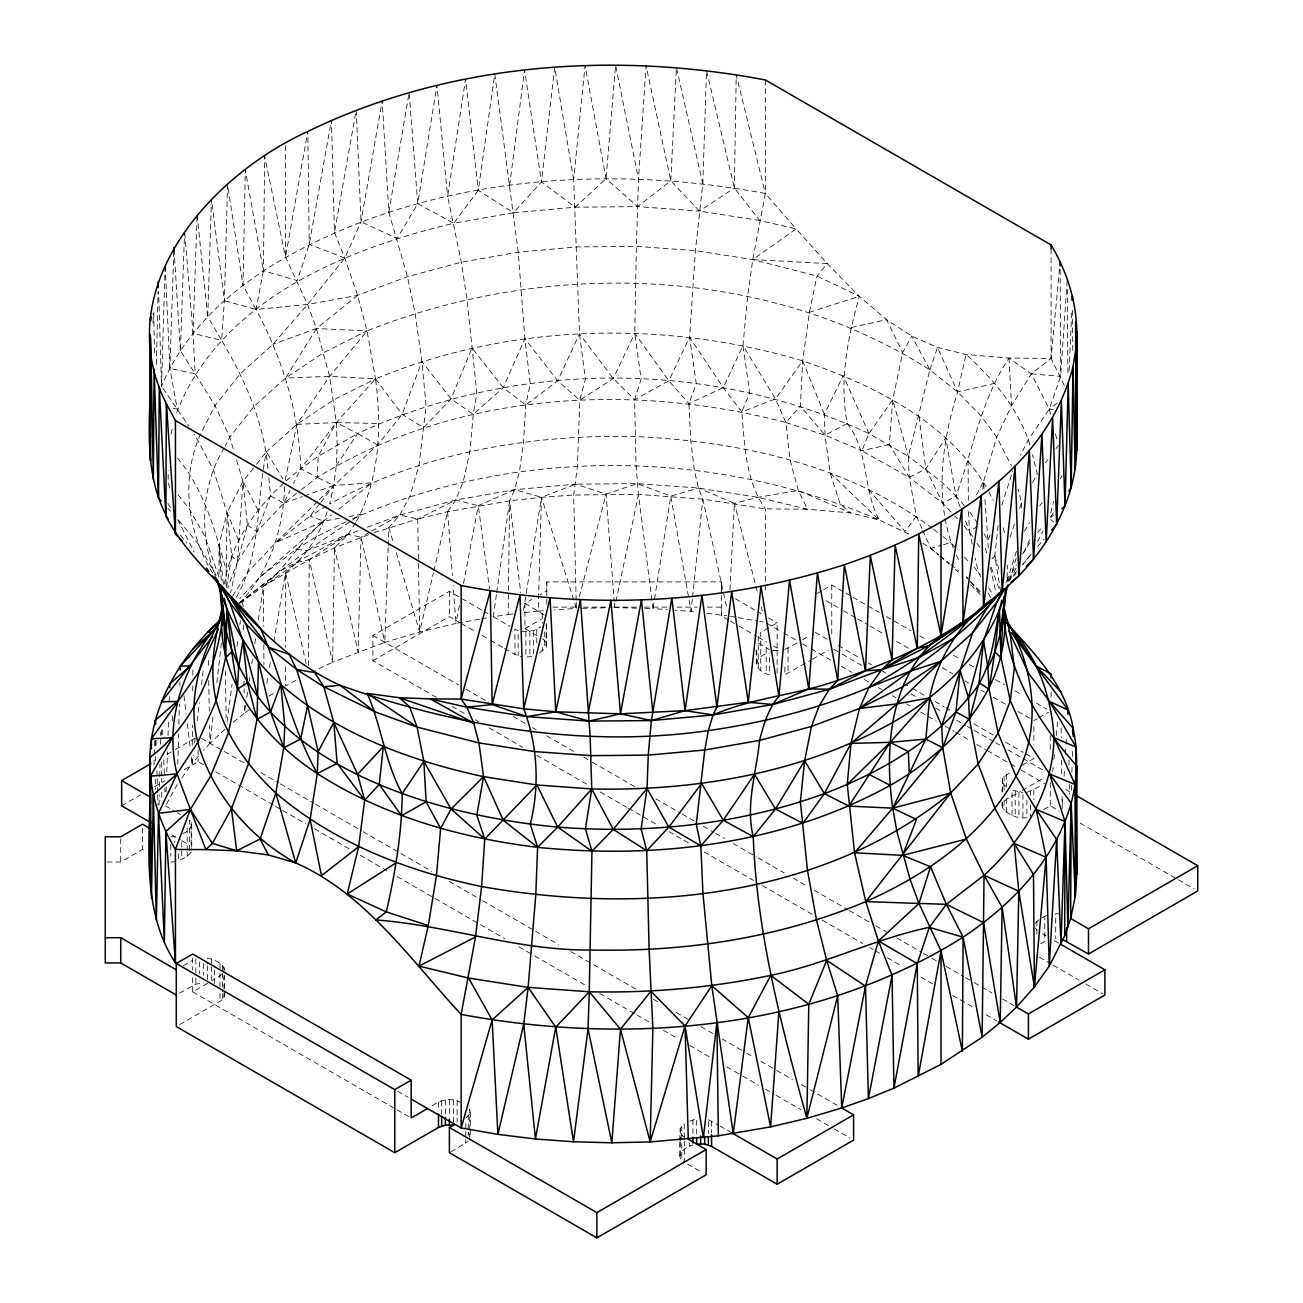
<?xml version="1.0" encoding="UTF-8"?>
<svg xmlns="http://www.w3.org/2000/svg" width="1303" height="1303" viewBox="0 0 1303 1303"><rect width="100%" height="100%" fill="white"/><g stroke="black" fill="none" stroke-linecap="round" stroke-linejoin="round"><path stroke-width="0.75" stroke-dasharray="5 3.75" d="M721.569 593.533L721.569 581.887L546.771 581.887L546.771 590.813L540.061 594.689M728.524 620.049L721.569 616.042L721.569 607.117L707.35 607.117M721.569 590.813L721.569 581.887M226.022 585.503L227.08 512.616L213.285 469.438L194.473 434.225M181.866 777.891L192.144 763.411L192.209 755.365M192.274 745.3L192.437 725.185M192.697 690.997L192.746 684.971M192.828 674.905L192.893 666.859M308.436 665.491L309.251 559.655L348.129 534.409L359.221 530.272M496.394 594.722L493.3 616.694L508.17 614.56L509.62 500.824L514.701 489.667L519.408 471.816L523.562 442.059L525.695 405.086L530.272 383.685L524.897 338.715L518.219 252.212L494.798 74.027L478.282 190.271L453.786 223.269C343.845 249.394 218.709 301.156 175.807 414.859M153.086 323.014L153.249 312.981M355.507 522.764L348.129 534.409L334.448 547.879L332.607 662.217L315.293 670.377M1064.339 385.46L1051.081 358.455L1008.994 358.081L965.995 354.465L937.525 347.445L911.758 336.093L886.545 319.626L859.312 296.318L816.981 276.024L752.759 259.59L695.379 250.616L636.385 246.365L576.952 246.902L518.219 252.212L461.343 262.212L407.448 276.692L357.576 295.358L307.557 304.462L256.039 309.479L243.009 285.308L245.306 170.025L263.401 270.747L256.039 309.479C282.507 358.488 299.25 412.986 300.684 468.868L293.566 483.332M156.344 364.4L158.086 291.628M159.047 804.961L159.292 794.846M159.487 786.751L159.666 778.657M159.715 776.637L160.008 764.503M160.497 744.29L160.774 732.139M177.811 764.275L178.609 734.192M178.869 724.175L179.391 704.109M179.863 686.062L179.961 682.055M227.553 184.358L224.409 300.651L221.624 340.409C245.306 379.841 264.232 423.605 268.092 469.829M765.366 79.972L765.366 193.495L752.759 259.59L747.596 296.433L742.971 345.572L775.464 398.897L785.888 422.498L790.058 459.91L798.267 490.482L807.534 509.245L765.366 508.87L702.806 499.098L638.486 494.44L573.662 495.026L541.462 497.274L523.154 612.687L538.237 611.107L541.462 497.274L575.6 484.162L637.248 483.608L698.408 488.022L757.906 497.323L807.534 509.245L850.729 512.926L879.313 520.027L909.885 534.605M1071.359 790.318L1071.522 784.325M1071.88 772.353L1072.06 766.359M1072.353 756.391L1072.581 748.394M165.106 266.382L161.507 386.437L188.723 425.853M153.982 764.747L154.243 756.652M154.308 754.632L154.731 740.446M184.765 232.976L193.023 333.389L221.624 340.409L207.731 316.71L211.477 199.326L224.409 300.651C197.861 324.528 175.025 353.162 161.507 386.437L158.64 291.611M726.439 606.09L702.806 499.098L698.408 488.022L694.352 470.253L690.753 440.561L688.929 403.621L696.258 383.685L689.613 337.233L695.379 250.616L702.806 183.723L706.535 70.623L734.387 187.974L759.698 220.516L796.133 228.872L827.226 263.564L859.312 296.318C847.911 337.77 838.839 380.574 847.259 423.491C869.329 451.75 862.57 489.309 879.313 520.027C713.278 448.232 515.874 446.587 350.132 519.767M173.788 251.495L169.862 368.342L177.241 409.109L173.266 408.328M197.062 216.901L193.023 333.389L195.173 373.847L214.995 405.64L229.735 437.075L233.774 450.561M759.698 220.516L699.467 211.102L670.784 180.742L646.093 65.818L638.486 179.081L636.385 246.365L634.756 333.275L641.125 379.108L634.577 399.695L636.092 466.034L638.486 494.44L653.031 608.566L667.055 609.609M165.253 266.349L169.862 368.342L195.173 373.847L180.384 350.637L184.537 232.993M166.051 791.898L166.263 785.888M166.751 771.865L167.468 751.831M168.022 735.804L168.592 719.777M169.227 701.747L169.439 695.737M388.131 547.667L384.792 642.346L332.607 662.217L309.251 559.655L334.448 547.879L372.153 533.285M388.196 545.648L388.831 527.52L399.842 515.043L410.005 495.987L419.029 465.155L426.13 406.113L421.895 361.468L415.071 312.899L407.448 276.692L388.831 212.145L382.186 100.771L361.029 221.771L344.839 258.075L307.557 304.462L272.978 344.334L240.192 373.798L214.995 405.64L201.509 432.173M932.003 528.155C847.292 464.405 739.176 441.375 635.082 436.554C529.995 434.29 422.286 452.499 329.626 504.033L333.796 485.465L336.321 465.578L337.168 444.551L336.321 422.563L329.626 376.372L316.45 328.535L307.557 304.462L285.52 257.049L264.656 156.393L263.401 270.747L243.009 285.308L224.409 300.651L256.039 309.479M301.319 489.7L317.281 477.403L318.176 456.343L336.321 422.563L375.525 378.847C510.043 323.339 663.716 319.577 802.664 360.85C874.02 385.167 949.333 421.993 987.967 490.058M1069.111 370.508L1071.799 310.309M239.736 603.012C270.047 571.333 284.005 527.259 284.689 483.999M224.539 583.874C231.706 536.624 263.89 497.388 300.684 468.868L317.281 477.403C455.627 391.877 631.075 381.991 785.888 422.498L800.384 406.113L802.664 360.85L809.44 312.248L816.981 276.024L827.226 263.564L752.759 259.59L796.133 228.872L765.366 193.495C596.725 162.126 411.145 178.055 263.401 270.747L297.214 280.585L309.251 244.296L331.418 120.316L334.448 232.504L344.839 258.075L357.576 295.358L367.039 330.881L375.525 378.847L333.796 399.777L296.872 424.371L266.398 451.766C255.958 500.531 262.033 554.036 235.68 598.419M729.957 589.852L734.387 503.349L698.408 488.022L670.784 496.117L637.248 483.608L606.058 494.081L575.6 484.162L514.701 489.667L455.741 500.043L399.842 515.043L366.599 527.503M236.641 460.187L242.961 481.377L237.472 561.772L230.55 592.832M1062.417 804.554L1062.89 796.491M1064.079 776.376L1064.567 768.314M1065.398 754.225L1065.87 746.179M1066.001 744.176L1066.473 736.114M1067.141 280.927L1060.658 376.355L1049.29 409.109L1028.621 439.241L1020.477 455.219M356.55 521.086C379.906 478.152 381.795 426.423 375.525 378.847L329.626 376.372L285.585 378.049L254.004 406.406L229.735 437.075L225.175 446.066M922.003 528.676L916.416 516.135L909.25 477.403L889.363 444.551L892.718 399.777L902.702 352.559L911.758 336.093L929.886 369.889L957.607 391.91L980.719 415.559L996.779 437.075L1011.405 465.839M982.755 489.342L983.553 481.377L996.779 437.075L1011.535 405.64L1031.357 373.847L1051.081 358.455L1059.958 263.76M1052.677 771.425L1053.085 767.434M1053.883 759.47L1054.681 751.489M1056.277 735.56L1057.661 721.601M576.154 600.341L573.662 495.026L577.408 466.572L579.802 400.184L585.405 379.108L579.493 333.78L573.662 179.651L585.08 65.639L606.058 178.706L637.542 206.623L699.467 211.102L734.387 187.974L736.228 74.727L765.366 193.495M692.349 599.347L691.095 611.384L675.068 610.195M692.561 597.344L702.806 499.098M1000.606 591.334L994.808 556.039L998.391 522.487M1016.438 551.381L1006.958 581.301L1007.48 565.193M212.975 717.008L209.995 743.264L203.61 750.463M216.868 682.674L221.445 642.281M198.512 756.212L192.144 763.411L193.105 755.317M194.538 743.199L195.255 737.14M197.176 720.982L199.326 702.789M201.493 684.612L203.415 668.439M509.62 185.449L524.555 70.101L541.462 181.915L575.144 207.193L637.542 206.623L670.784 180.742L676.452 67.642L702.806 183.723M227.097 721.911L232.048 684.14M236.999 646.386L238.058 638.437M239.882 624.528L240.403 620.554M242.488 604.657L243.009 600.683L280.161 571.056L307.557 550.452L350.784 521.184M496.671 592.735L509.62 500.824L541.462 497.274L576.333 608.436L554.28 609.983M1006.942 581.187L1007.48 577.392L1006.063 583.076M245.599 705.2L244.41 713.148L232.341 722.953M246.772 697.268L247.668 691.307M249.15 681.388L249.753 677.413M251.821 663.52L252.424 659.562M254.802 643.682L255.681 637.721M258.352 619.87L263.401 586.122C288.989 565.193 304.071 534.165 331.597 514.962M433.866 570.893L447.613 511.721L455.741 500.043L463.233 481.687L469.894 451.506L473.282 414.289L476.817 392.74L466.963 298.957L461.343 262.212L447.613 196.362L465.562 79.092L478.282 190.271L513.48 212.764L575.144 207.193L606.058 178.706L615.586 65.15L638.486 179.081M226.559 587.409L231.722 556.039L227.08 512.616L242.961 481.377L255.29 465.79M266.838 683.309L268.174 675.394M269.509 667.462L270.503 661.533M273.842 641.727L285.52 572.424C306.694 556.56 320.945 532.992 328.34 507.844M388.831 212.145L409.142 92.497L417.742 203.659L397.203 238.465L361.029 221.771L356.24 110.055L334.448 232.504M459.34 605.504L455.92 623.469L419.664 632.053L384.792 642.346L361.029 537.145L348.129 534.409L307.557 550.452L296.025 549.329L260.144 577.001L239.638 598.68M463.51 583.532L478.282 505.645L514.701 489.667L541.462 497.274M285.21 480.09L296.872 424.371L329.626 376.372L367.039 330.881C545.924 259.623 765.203 264.509 929.886 369.889L908.354 456.343L909.25 477.403L942.737 503.219L953.454 514.555M636.89 608.159L614.69 607.589L615.521 603.615M615.944 601.628L638.486 494.44M189.652 850.533L189.652 820.255C195.043 825.499 188.186 831.623 183.104 833.399M179.765 1024.533L219.979 1001.323C229.051 996.192 222.487 983.618 224.507 975.605M539.523 652.852L546.25 647.265L546.771 623.616M469.78 1139.245L469.78 1109.39L469.78 1114.016L465.774 1118.007M769.405 657.298L769.405 674.759C753.557 671.257 752.352 657.038 768.933 652.852M679.743 1140.337L680.28 1128.317L684.27 1124.326L684.27 1139.848M684.27 1140.809L684.27 1162.162C673.618 1156.217 685.492 1146.428 692.935 1144.979M1002.023 792.208L1002.561 778.266L1011.242 771.555M1026.943 800.107L1026.943 817.567C1018.604 819.066 1010.476 815.385 1004.092 810.254C996.518 800.27 1015.298 795.563 1020.542 791.426M396.259 552.684L419.664 632.053L433.41 572.864M171.035 433.997L172.468 428.264M1016.177 558.124L1009.304 581.252M1029.582 539.719L1023.213 554.182M1050.723 512.893L1053.573 501.394M579.363 596.807L606.058 494.081L614.234 601.497M258.092 510.32L242.961 481.377L247.423 525.174L237.472 561.772L227.699 587.734M960.246 507.176L955.962 495.922C973.048 449.665 980.98 399.728 1008.994 358.081L1031.357 373.847L1049.29 409.109L1050.723 414.859M1001.844 505.108L1012.643 471.311M1010.037 537.194L1014.516 523.822M1019.63 508.545L1021.552 502.811L1018.132 489.065M929.886 369.889L937.525 347.445L957.607 391.91C942.004 442.059 934.316 497.665 953.193 548.026M268.858 477.859L270.568 495.922L257 531.543L237.472 561.772L231.722 556.039M918.973 416.504L925.847 468.868L942.737 503.219L955.962 495.922L941.743 482.077L908.354 456.343L892.718 399.777L868.954 433.59L861.869 450.74L909.25 477.403L925.847 468.868L945.734 437.759L955.962 495.922L965.946 507.437M990.215 534.881L987.902 540.452L988.423 550.143M757.238 591.171L734.387 503.349L757.906 497.323L798.267 490.482L850.729 512.926L840.207 504.147L830.125 472.973L825.011 435.251L824.359 414.321L843.236 375.541L868.954 433.59L908.354 456.343M247.423 525.174L257 531.543L283.793 503.219L290.015 490.563M200.613 433.932C180.123 479.553 187.518 533.774 214.099 575.405M224.263 447.874C200.825 486.035 199.164 534.295 215.256 575.584M1007.756 580.682L1016.307 564.639M1016.031 568.336L1008.587 582.18M1037.628 541.559L1043.003 530.972M976.452 494.993L983.553 481.377L984.14 489.26M166.458 804.26L177.289 784.341M1032.628 482.403L1037.253 473.901L1032.448 454.649M1024.5 531.347L1029.403 522.715M1060.284 478.901L1062.206 475.546M1022.464 554.101L1031.194 540.452M232.602 596.025L248.384 571.577L275.813 542.585L317.851 501.166M336.321 465.578L357.559 433.59C516.574 359.563 709.956 359.563 868.954 433.59M1050.43 516.998L1053.899 512.128M191.199 852.26L187.209 856.25L178.544 860.827L178.544 851.12M1035.331 923.322L1039.322 919.332M916.416 516.135L905.064 531.429L867.879 488.837M1045.446 462.858L1047.791 459.698M1056 448.655L1058.345 445.496M319.593 503.87L310.114 516.135L275.813 542.585L323.828 521.151L341.321 517.959M320.782 502.323L333.796 485.465L377.675 444.844L402.171 414.321L421.895 361.468L451.066 398.897L473.282 414.289L503.251 387.659L524.897 338.715L557.7 380.818L579.802 400.184L613.257 378.538L634.756 333.275L668.83 380.818L688.929 403.621L723.263 387.659L742.971 345.572L749.714 392.74L741.798 411.878C744.746 444.763 745.365 480.986 765.366 508.87L765.366 591.985M256.528 464.226L266.398 451.766L282.751 478.722M1039.729 505.776L1042.205 502.649M1007.756 581.952L1016.487 571.349M1013.718 576.187L1016.242 573.011M1022.529 565.046L1031.357 553.905L1022.676 564.085M1037.66 532.666L1042.823 526.428M1037.677 546.478L1044.012 539.051M991.925 558.906L994.808 556.039L993.261 552.57M319.3 499.749L333.796 485.465L371.974 482.794L337.803 510.01M224.963 729.159L209.995 743.264L209.62 725.071M239.589 602.784L280.161 571.056L348.129 534.409M239.475 602.768L243.009 600.683L243.075 606.709M260.144 577.001L323.828 521.151L310.114 516.135L326.369 506.053M239.899 603.24L297.214 562.407L309.251 559.655L263.401 586.122L263.678 626.482M357.576 295.358L316.45 328.535L272.978 344.334M1050.853 517.372L1054.013 514.88M1057.091 403.05L1049.29 409.109L1053.264 409.761M270.568 495.922L283.793 503.219L299.739 490.922M222.438 974.253L212.177 980.605M451.033 1151.754L468.233 1141.395M249.345 709.646L244.41 713.148L244.28 703.099M352.445 520.06L360.768 514.424L349.09 516.558M977.511 526.249L969.53 531.543L972.396 544.882M296.025 549.329L316.45 536.657L348.357 520.663M269.102 696.111L275.666 692.056M166.849 754.486L173.788 750.463M175.53 749.469L194.652 738.426M436.358 697.349L372.919 660.735L372.919 635.506L449.388 591.35L488.039 613.664M121.651 805.791L140.773 794.765M154.682 786.735L165.106 780.709M184.228 769.682L198.121 761.652L203.415 764.698M372.919 660.735L449.388 616.58L459.747 622.557M537.064 635.652L524.93 628.649L524.93 603.419L531.657 599.543M107.204 862.032L120.723 862.016L142.564 849.409L146.034 851.413M524.93 628.649L541.739 618.958M521.868 631.499L533.595 630.619L540.892 626.824M817.014 593.565L821.932 590.715M823.561 589.77L831.754 585.047L844.1 592.165M183.3 965.735L192.665 960.327M768.558 627.851L760.74 632.346L760.74 670.198M771.669 626.043L777.142 622.883L777.142 648.112L770.578 651.907M179.553 993.13L195.857 984.14L203.594 982.951M192.665 977.787L192.665 991.86L209.05 982.397M784.862 649.529L797.42 642.705M802.257 639.92L808.821 636.125M784.862 667.006L784.862 674.759L810.775 660.23M812.535 659.22L828.268 650.132M1033.865 720.657L1037.139 718.751M1038.784 717.806L1048.606 712.138M432.221 1105.84C440.121 1099.862 451.261 1097.37 460.317 1102.24M1022.399 765.122L1033.865 758.493L1025.054 753.411M1022.285 790.416L1045.006 777.288M1026.943 792.338L1041.667 785.53M1043.703 809.586L1050.251 805.791L1059.03 810.873M1042.058 917.752L1047.987 914.755M1040.69 943.779L1044.794 941.401L1044.794 916.172M369.857 532.129L361.029 537.145L358.113 651.777L334.448 547.879M371.616 531.119L399.842 515.043L417.742 519.017L447.613 511.721L509.62 500.824L520.744 592.718M296.074 680.264L285.52 685.964L285.52 663.667M377.675 444.844L357.559 433.59L318.176 456.343L300.684 468.868L336.321 422.563L379.271 423.491M847.259 423.491L825.011 435.251L785.888 422.498M374.01 532.65L417.742 519.017L455.741 500.043L478.282 505.645L489.553 588.94M689.743 1121.166L696.665 1118.854L696.665 1134.376M283.793 503.219L302.312 496.638M304.169 495.987L333.796 485.465L317.281 477.403M809.44 312.248L859.312 296.318M922.752 543.107L930.798 548.4L941.662 545.224M943.47 544.703L950.718 542.585L956.19 548.384M525.858 631.808L525.858 657.038L529.865 656.728L533.595 655.849L533.595 630.619M994.857 383.294L957.607 391.91L965.995 354.465C993.684 379.385 1018.653 409.044 1030.054 445.023M889.363 444.551L861.869 450.74L825.011 435.251L800.384 406.113M851.445 327.476L886.545 319.626L902.702 352.559M479.537 619.202L455.92 623.469L453.102 585.552M481.491 618.844L489.374 617.41M508.17 614.56L513.789 613.86M773.135 650.425L781.132 650.425M170.807 836.787L174.814 836.493L174.814 842.308M170.807 862.032L174.814 861.723M538.237 611.107L544.263 610.684M296.872 424.371L336.321 422.563L357.559 433.59M582.392 608.306L606.612 607.768M552.879 607.117L581.333 607.117M583.369 607.117L611.824 607.117M613.843 607.117L636.206 607.117M644.333 607.117L668.732 607.117M676.86 607.117L697.186 607.117M644.952 608.354L653.031 608.566L670.784 496.117L691.095 611.384L697.024 612.117M1012.008 815.255L1012.008 790.025L1022.936 792.647M1059.714 913.875L1055.707 913.566L1055.707 938.795M1031.357 373.847L1060.658 376.355L1060.17 265.779M706.894 613.322L726.651 615.765M730.56 616.335L736.358 617.345M738.296 617.687L757.629 621.059M759.568 621.401L763.444 622.068M504.587 648.454L514.946 654.432L521.868 656.728M224.507 969.79C222.829 962.559 213.969 959.839 207.584 958.014L207.584 963.845M344.839 258.075L309.251 244.296L307.801 131.473L285.52 257.049L285.52 143.525M758.297 643.112L769.405 649.529M518.138 630.619L514.946 629.202L514.946 654.432M708.392 1119.749L718.246 1125.01M845.859 593.174L851.136 596.237M852.895 597.246L879.33 612.508M886.382 616.58L911.041 630.815M919.853 635.913L926.905 639.985M953.34 655.23L960.392 659.302M969.204 664.4L974.481 667.445M995.622 679.645L1004.434 684.743M1015.004 690.851L1022.057 694.906M1036.162 703.05L1046.732 709.158M825.939 600.602L841.803 609.755M843.562 610.781L855.892 617.899M857.667 618.925L868.238 625.017M869.997 626.043L884.085 634.186M896.431 641.304L908.761 648.422M942.232 667.755L952.802 673.846M965.148 680.98L968.666 683.016M980.996 690.134L984.531 692.17M993.342 697.252L1007.431 705.395M1018.001 711.487L1032.106 719.631M815.369 632.346L827.698 639.464M838.269 645.571L859.426 657.787M868.238 662.869L871.756 664.905M882.326 671.012L885.845 673.048M903.468 683.212L910.52 687.284M912.279 688.293L924.625 695.427M935.196 701.519L944.007 706.617M945.766 707.627L952.802 711.699M973.96 723.898L993.342 735.104M1005.672 742.221L1023.295 752.385M833.513 649.138L840.565 653.21M842.324 654.22L861.706 665.41M911.041 693.896L916.335 696.942M935.717 708.132L942.769 712.204M956.858 720.347L965.67 725.429M967.429 726.455L972.722 729.501M974.481 730.511L993.863 741.716M995.622 742.726L1000.916 745.772M1007.968 749.844L1043.198 770.187M735.462 598.826L761.506 613.86M768.461 617.883L777.142 622.883M1066.049 789.699L1069.568 791.719M766.946 623.306L781.914 631.955M783.624 632.932L797.273 640.815M802.501 643.845L809.554 647.917M811.313 648.927L830.695 660.116M841.266 666.224L851.853 672.332M864.182 679.449L869.459 682.495M878.271 687.593L881.805 689.629M892.376 695.721L895.894 697.756M906.465 703.864L909.999 705.9M920.57 712.008L936.417 721.162M945.229 726.243L954.04 731.325M955.799 732.351L969.904 740.495M976.957 744.55L985.752 749.648M987.527 750.658L1008.669 762.874M1010.428 763.884L1015.721 766.946M1020.884 769.926L1044.794 783.722M730.25 621.059L737.205 625.065M738.931 626.059L756.294 636.092M758.037 637.086L766.718 642.102M773.656 646.109L777.142 648.112M1080.106 823.04L1176.658 878.792M1178.417 879.802L1194.216 888.923M524.93 603.419L544.703 615.277M493.3 616.694L509.945 626.303M1042.661 933.86L1045.983 935.782M1054.306 940.587L1059.306 943.47M461.474 623.551L475.269 631.515M482.175 635.506L489.065 639.48M490.791 640.473L502.86 647.461M1039.322 957.168L1051.407 964.139M1053.133 965.148L1078.998 980.084M1085.904 984.058L1103.152 994.026M372.919 635.506L458.705 685.02M465.741 689.092L488.609 702.301M513.252 716.52L525.565 723.637M532.601 727.693L536.119 729.729M546.69 735.82L574.835 752.075M583.646 757.157L590.682 761.229M592.442 762.239L634.675 786.621M655.784 798.82L680.427 813.039M682.186 814.049L694.499 821.167M703.294 826.249L713.865 832.34M715.624 833.35L724.419 838.432M733.214 843.513L756.098 856.722M757.857 857.732L784.243 872.977M793.055 878.059L807.127 886.187M814.163 890.258L847.601 909.559M849.361 910.569L873.987 924.788M875.763 925.814L886.317 931.906M896.871 937.997L921.514 952.232M923.273 953.242L930.309 957.298M932.068 958.324L937.346 961.37M946.141 966.451L963.748 976.615M965.507 977.625L972.543 981.696M974.302 982.706L991.892 992.87M1002.463 998.961L1016.535 1007.089M452.206 706.503L466.311 714.647M475.123 719.728L478.641 721.764M489.211 727.872L522.698 747.205M536.787 755.333L589.656 785.856M600.227 791.963L626.662 807.225M628.421 808.235L658.373 825.532M668.944 831.64L690.085 843.839M704.19 851.983L753.525 880.47M762.336 885.551L813.43 915.064M822.242 920.146L862.765 943.535M869.818 947.607L873.336 949.643M875.111 950.669L880.388 953.715M887.441 957.786L901.529 965.93M920.912 977.12L933.257 984.237M952.64 995.427L973.781 1007.626M986.11 1014.76L996.681 1020.852M201.509 738.378L245.192 763.591M261.023 772.728L278.63 782.891M280.389 783.917L313.811 803.218M315.57 804.228L361.338 830.646M363.097 831.656L431.716 871.284M449.323 881.447L480.986 899.738M482.745 900.748L533.79 930.212M535.549 931.222L558.417 944.431M570.747 951.548L591.855 963.731M593.614 964.757L635.848 989.14M653.454 999.303L658.732 1002.349M676.322 1012.496L690.395 1020.624M700.965 1026.731L713.278 1033.833M722.074 1038.914L744.958 1052.124M746.717 1053.15L753.753 1057.205M760.789 1061.277L774.862 1069.405M776.621 1070.415L792.468 1079.552M801.264 1084.633L808.3 1088.705M810.059 1089.715L841.738 1108.006M215.744 771.816L273.891 805.401M275.65 806.41L280.943 809.456M282.702 810.482L305.602 823.708M314.414 828.789L349.66 849.133M360.231 855.24L386.665 870.502M397.236 876.61L504.717 938.665M518.822 946.792L532.911 954.936M534.67 955.946L585.78 985.459M599.869 993.586L635.115 1013.946M636.874 1014.956L652.738 1024.109M663.308 1030.217L677.397 1038.361M689.743 1045.478L710.884 1057.678M726.732 1066.848L740.837 1074.975M742.596 1076.001L758.46 1085.155M765.512 1089.227L774.308 1094.308M776.083 1095.318L800.742 1109.57M816.606 1118.723L832.454 1127.877M834.229 1128.903L850.077 1138.056M165.562 805.922L175.547 811.688M177.208 812.649L180.547 814.57M719.907 1125.971L733.231 1133.659M171.67 834.686L180.303 839.653M182.029 840.663L189.652 845.484M687.642 1164.1L702.757 1172.83M397.594 1091.263L408.165 1097.354M192.665 991.86L395.298 1108.853M397.057 1109.879L411.162 1118.007M1006.551 786.882L1004.092 785.025L1002.023 780.562M542.26 638.649L544.703 640.506L546.771 644.969M684.27 1136.933L681.811 1135.092L679.743 1130.629M1050.755 519.75L1053.72 521.982M933.567 529.36L941.352 535.37M942.916 536.575L950.718 542.585M922.801 530.484L930.798 548.4L938.535 554.622M940.082 555.86L949.366 563.319M950.913 564.574L958.65 570.795M930.798 548.4L938.404 554.964M939.935 556.283L949.073 564.15M955.164 569.395L958.21 572.017M830.125 472.973L879.313 520.027M970.588 584.705L980.231 594.575M954.79 515.972L957.477 518.789M964.171 525.875L972.771 536.575M964.432 557.081L968.536 561.43M974.025 567.228L980.247 574.851M980.051 591.464L966.386 577.001L980.736 593.777M167.875 508.3L170.546 511.248M178.104 494.798L189.277 508.919L204.978 536.527L219.051 577.392L219.051 544.833L227.08 512.616L238.628 540.452M180.531 535.044L186.638 542.911M375.525 378.847L402.171 414.321L423.622 427.628L451.066 398.897L472.012 348.015L503.251 387.659L525.695 405.086L557.7 380.818L579.493 333.78L613.257 378.538L634.577 399.695L668.83 380.818L689.613 337.233L723.263 387.659L741.798 411.878L775.464 398.897L802.664 360.85L824.359 414.321M177.566 458.119C204.783 490.449 215.451 532.08 226.771 571.887M977.918 523.529L968.438 510.32L969.53 531.543L964.529 518.415M1035.331 927.948L1036.879 930.098M468.233 1132.47L469.78 1134.62M977.12 543.286L980.377 548.335M988.668 587.881L992.87 594.396M167.892 503.316L171.002 508.414M983.993 533.66L987.902 540.452L984.726 497.127M988.863 491.785L993.277 500.466M216.037 575.291L197.909 543.579L177.241 518.627L194.277 552.13M980.687 576.952L978.146 571.577L975.263 558.238M988.309 593.044L990.85 598.419M956.483 555.273L958.959 560.697M991.143 567.326L1000.932 593.288M994.808 556.039L999.743 571.887M388.831 527.52L393.408 542.993M985.394 548.286L986.957 554.068M761.31 606.791L762.32 610.7M1055.479 433.997L1056.912 439.746M1003.229 527.78L1005.118 535.354M169.618 487.99L168.185 482.257L168.185 470.644M306.124 663.716L285.52 572.424L285.52 647.444M990.345 567.587L995.541 590.894M573.662 179.651L554.687 67.3L541.462 181.915L513.48 212.764L453.786 223.269L417.742 203.659L436.961 85.265L447.613 196.362M228.172 188.316L243.009 285.308M183.984 695.818L186.134 713.718M187.339 723.654L190.466 749.486M191.411 757.434L192.144 763.411M223.367 583.972L219.051 544.833L221.298 580.307M197.144 214.897L207.731 316.71M614.381 603.533L614.69 607.589M447.613 511.721L452.353 575.584M172.24 715.917L172.68 721.96M174.065 249.492L180.384 350.637M1008.994 358.081L1011.535 405.64M162.598 729.843L162.826 735.853M163.771 759.877L164.39 775.888M164.862 787.908L165.009 791.898M156.002 740.381L156.262 748.459M156.963 770.659L157.142 776.718M157.207 778.738L157.663 792.875M157.712 794.895L158.038 804.993M576.203 602.361L576.333 608.436M208.301 660.377L208.464 668.472M208.708 680.589L209.327 710.917M1068.916 760.072L1069.03 766.083M1069.356 784.129L1069.535 794.162M417.742 519.017L418.458 561.414M418.491 563.417L419.664 632.053M225.354 670.931L226.152 717.709M153.738 312.915L154.438 352.869M1061.131 727.986L1061.261 738.052M1061.538 760.219L1061.733 774.324M1062.01 796.491L1062.173 808.577M243.303 624.772L243.4 632.802M244.003 681.013L244.084 687.039M244.101 689.043L244.15 693.066M968.064 460.594L968.357 500.368M1072.516 310.358L1072.792 352.657M1067.336 289.038L1067.89 374.287M263.809 644.659L263.939 664.839M155.464 740.495L155.497 748.622M155.529 756.75L155.546 760.805M155.643 779.08L155.676 789.227M161.588 729.989L161.605 736.016M161.686 762.19L161.719 776.262M161.735 778.282L161.751 782.305M161.767 792.371L161.8 800.417M1051.081 248.987L1051.081 358.455M1051.081 692.072L1051.081 698.164M1050.251 735.609L1050.251 749.844M1050.251 782.517L1050.251 805.791M1036.879 921.172L1036.879 933.974M1033.865 726.618L1033.865 744.55M1033.865 790.025L1033.865 799.733M1030.657 791.442L1030.657 795.335M1030.657 805.026L1030.657 816.672M1022.936 794.586L1022.936 817.877M1021.552 502.811L1021.552 508.756M1018.946 792.338L1018.946 817.567M1015.216 791.442L1015.216 816.672M1006.551 774.259L1006.551 785.904M1006.551 798.527L1006.551 812.111M1004.092 776.116L1004.092 790.856M1004.092 800.563L1004.092 810.254M1002.561 778.266L1002.561 791.849M1002.561 802.29L1002.561 808.104M1002.023 801.915L1002.023 805.791M831.754 585.047L831.754 633.877M788.054 648.112L788.054 673.342M777.142 650.734L777.142 675.964M766.213 648.112L766.213 673.342M758.297 636.141L758.297 668.341M756.75 649.936L756.75 666.191M756.229 650.295L756.229 663.879M721.569 595.471L721.569 616.042M711.585 1121.166L711.585 1132.812M708.392 1121.688L708.392 1133.333M692.935 1119.749L692.935 1135.271M689.743 1142.519L689.743 1146.396M681.811 1126.167L681.811 1160.322M680.28 1128.317L680.28 1140.695M680.28 1141.9L680.28 1158.172M679.743 1142.275L679.743 1155.859M546.771 581.887L546.771 607.117M546.25 623.241L546.25 647.265M544.703 631.955L544.703 649.415M542.26 613.42L542.26 623.127M542.26 647.396L542.26 651.272M536.787 629.202L536.787 642.786M529.865 631.499L529.865 656.728M518.138 634.496L518.138 655.849M470.302 1111.703L470.302 1136.933M468.233 1115.01L468.233 1135.564M465.774 1123.837L465.774 1129.652M465.774 1131.59L465.774 1137.421M465.774 1139.359L465.774 1143.236M457.125 1100.823L457.125 1122.176M453.395 1099.927L453.395 1125.157M449.388 591.35L449.388 616.58M449.388 1099.634L449.388 1117.094M445.398 1099.927L445.398 1115.466M441.668 1100.823L441.668 1114.407M438.476 1102.24L438.476 1110.009M223.969 967.477L223.969 973.308M223.969 975.247L223.969 997.332M222.438 965.328L222.438 971.158M222.438 973.097L222.438 991.713M222.438 993.652L222.438 999.482M219.979 963.487L219.979 971.24M219.979 973.178L219.979 988.716M219.979 993.57L219.979 1001.323M214.506 970.035L214.506 985.557M211.314 958.91L211.314 964.725M211.314 966.679L211.314 984.14M207.584 965.784L207.584 981.306M203.594 963.536L203.594 975.181M199.587 961.907L199.587 973.553M198.121 750.007L198.121 761.652M195.857 958.91L195.857 976.37M195.857 978.325L195.857 984.14M192.665 957.998L192.665 970.035M191.72 824.718L191.72 849.947M191.199 822.405L191.199 850.322M187.209 828.122L187.209 850.436M187.209 852.374L187.209 856.25M181.736 841.95L181.736 859.41M170.807 844.556L170.807 856.201M142.564 828.056L142.564 849.409M120.723 838.741L120.723 862.016M316.45 328.535L285.585 378.049L323.828 352.559L367.039 330.881L316.45 328.535"/><path stroke-width="1.5" d="M220.24 620.033C181.361 655.246 151.409 703.913 149.829 757.483C153.298 825.63 135.87 901.79 175.433 962.998L175.433 849.458L190.368 809.391L210.5 776.311L228.383 733.035L237.472 689.173L238.628 667.478L242.961 640.864L229.735 602.263L222.438 587.881M151.441 748.883L151.457 738.785L197.779 673.537L218.367 629.137M411.683 1099.39L461.148 1127.958L497.893 1134.359L535.435 1138.969L573.499 1141.786L611.84 1142.78L650.181 1141.933L718.36 1135.809L770.61 1126.883L806.866 1118.316L841.738 1108.006L868.417 1098.576L893.923 1088.135L941.01 1064.404L982.12 1037.221L1000.215 1022.48L1016.535 1007.089L1034.387 986.957L1049.241 966.028L1064.681 935.847L1065.023 821.476L1049.534 773.901L1028.751 742.515L1010.297 700.753L1000.932 657.657L999.45 609.625L1001.812 600.146M1005.932 622.378C1034.696 653.275 1065.773 685.069 1073.183 728.442C1078.33 753.085 1077.581 778.754 1071.164 803.104C1055.121 860.273 1011.372 904.933 963.112 937.166C815.385 1029.875 629.805 1045.804 461.148 1014.418C410.575 959.985 365.834 893.825 295.732 862.944L310.114 819.44L317.281 773.542C291.807 727.823 281.204 676.029 260.535 628.355C229.181 591.122 188.902 559.606 165.872 516.2L166.377 403.735C108.735 290.064 208.529 176.524 307.801 131.473C448.672 62.935 612.752 50.964 765.366 79.972L1051.081 244.931C1066.668 271.024 1076.343 300.863 1076.75 331.402L1076.701 450.447C1075.35 498.039 1051.26 542.097 1018.799 575.845C973.634 618.892 923.534 657.103 868.954 687.447C817.584 709.027 763.395 722.725 708.311 730.608C583.695 748.459 457.744 726.732 339.985 685.248C288.338 661.81 248.091 619.169 212.568 576.007M150.496 336.744C154.699 396.747 136.962 464.031 168.315 519.343M161.181 500.922L158.494 497.974L159.259 386.6L165.872 516.2M1075.626 793.592L1076.066 747.091L1049.534 701.486L1028.751 673.537L1008.88 631.027M222.113 621.45L221.608 625.473C213.627 675.654 191.476 726.406 149.829 757.483C149.096 789.879 158.901 821.786 175.433 849.458L205.89 849.605L212.34 843.399L231.429 808.707L248.384 763.998L257 719.403L258.466 661.647L245.795 623.779L231.673 599.527L220.956 585.161M1064.681 935.847L1070.643 918.485L1075.284 896.497L1076.701 765.806C1039.436 724.077 1008.685 674.384 1003.913 617.427M219.507 622.753C184.423 664.123 163.624 719.793 176.996 773.901L153.347 794.846L156.344 920.113L158.494 813.333L176.996 773.901L197.779 742.515L216.217 700.753L225.598 657.657L227.08 609.625L224.246 598.24M150.431 865.941L149.764 876.007L150.448 776.197L176.996 773.901L190.368 809.391L165.872 831.575L164.357 941.792L158.494 813.333L190.368 809.391L212.34 843.399L236.657 850.761L268.32 854.915L295.732 862.944L275.813 792.99L283.793 747.727L284.787 725.836L280.78 684.482C249.068 656.907 227.96 619.511 216.575 579.363M1068.867 490.987L1071.164 487.729L1073.037 366.566L1075.903 349.009L1076.75 331.402L1076.701 450.447L1075.903 349.009L1075.056 469.145L1073.037 366.566C1046.065 472.093 940.538 532.015 844.344 564.72C721.243 604.592 587.897 610.13 461.148 585.519L175.433 420.56L166.377 403.735L175.433 534.1L182.485 541.168M1004.955 616.726C1033.214 664.839 1043.394 725.38 1016.014 776.311C983.863 835.37 926.042 874.981 865.762 901.627C779.015 938.193 684.189 952.184 590.422 950.017C517.34 950.669 448.037 925.342 375.801 919.918L386.323 911.905C395.184 873.059 401.861 833.529 402.171 793.608C384.857 762.011 381.453 725.918 367.218 693.408L399.304 697.708L430.397 698.913L466.832 707.22L527.063 716.634L588.989 721.113L651.386 720.559L713.034 714.972L772.744 704.483L808.788 688.896L789.553 580.226L778.917 696.193C768.265 708.669 763.591 724.794 759.551 740.381C756.62 772.304 745.186 804.749 753.248 836.656C756.782 932.736 781.36 1026.161 806.866 1118.316L808.788 1004.271L826.672 960.344L816.509 920.065L807.485 870.42L800.384 801.817L804.635 760.757L811.46 726.439L819.082 706.128L829.327 689.271L837.699 680.41C897.669 660.263 958.177 633.242 1003.978 588.858M1007.789 624.74C1036.813 654.611 1051.7 696.551 1054.013 737.693C1053.101 791.654 1022.92 839.751 984.042 875.274L1002.121 907.279L1000.215 1022.48L983.521 922.622L984.042 875.274L966.386 839.051L950.718 792.99L942.737 747.727L941.743 725.836L929.658 697.854C937.232 658.438 959.464 623.567 991.436 599.429M153.347 794.846L151.474 898.142L150.448 776.197L172.517 737.693L151.457 738.785M998.44 1021.878L1028.409 1039.175L1104.879 995.02L1104.879 969.79L1028.409 1013.946L1016.535 1007.089L1018.799 891.219L1014.19 843.399L995.085 808.707L978.146 763.998L969.53 719.403L968.438 697.61L960.132 670.475L972.527 632.932L986.338 609.022L993.896 599.461M158.184 287.588L158.331 281.529M461.148 585.519L461.148 699.059L466.832 707.22L492.143 704.581L527.063 716.634L555.746 711.796L580.438 599.673L590.145 736.456L591.757 788.95L585.405 828.822L591.953 851.25L589.282 991.778L620.472 1029.207L650.181 1141.933L652.868 1028.262L649.122 949.496L646.728 850.761L641.125 828.822L647.037 788.462L648.242 755.121L651.386 720.559L671.843 598.191L685.052 710.64L713.034 714.972C752.873 697.528 796.866 694.955 837.699 680.41L844.344 564.72L865.501 670.784L829.327 689.271L772.744 704.483L748.248 702.268L685.052 710.64L620.472 713.832L555.746 711.796L523.725 708.832L461.148 699.059L430.397 698.913L473.771 723.23L478.934 742.905L483.56 776.653L503.251 820.255L537.602 847.325C657.543 859.54 783.526 844.246 890.21 785.367C953.242 749.762 1012.887 685.378 1003.945 607.866M180.27 670.019L180.384 666.012L216.445 627.639M1061.88 508.61L1065.023 506.118L1068.183 383.962L1071.164 487.729M1003.18 589.673L996.779 602.263L983.553 640.864L987.902 667.478L989.058 689.173L998.147 733.035L1016.014 776.311L1036.162 809.391L1046.146 857.293L1034.387 986.957L1018.799 891.219L984.042 875.274L946.369 904.331L929.316 927.345L917.279 963.634L893.923 1088.135L892.066 975.41L878.401 940.978L865.762 901.627L854.556 852.797L847.259 784.422L851.006 743.394L859.491 708.457L868.954 687.447L881.675 669.677L892.066 660.051L895.112 545.175L917.279 648.259L881.675 669.677L829.327 689.271L808.788 688.896L817.388 572.994L837.699 680.41M1073.004 734.42L1073.183 728.442L1049.534 701.486L1068.02 709.956L1068.102 713.963M155.236 724.24L155.366 720.201L176.996 701.486L161.507 701.812L212.715 636.336M1060.968 944.431L1065.023 821.476L1036.162 809.391L1056.668 839.572L1060.968 944.431L1104.879 969.79M173.788 251.495L173.934 247.472M461.148 699.059L490.303 590.748L492.143 704.581L519.978 594.868L523.725 708.832C537.797 745.3 539.751 786.393 530.272 824.245L537.602 847.325L535.777 895.014L528.122 987.365L555.746 1027.171L573.499 1141.786L588.044 1028.849L589.282 991.778C650.213 993.114 711.129 987.886 770.79 975.344C825.222 964.334 874.981 938.714 929.316 927.345L963.112 937.166L982.12 1037.221L983.521 922.622L946.369 904.331L865.762 901.627L950.718 792.99L978.146 763.998L998.147 733.035L1010.297 700.753L1014.385 667.788L1010.297 634.838L1004.059 607.133M169.716 687.723L169.862 683.717L190.368 665.996L180.384 666.012M1051.602 530.142L1056.668 524.197L1061.359 401.129L1065.023 506.118M218.578 581.969L214.995 577.164L229.735 602.263L245.795 623.779L268.907 647.428L289.005 654.22L296.644 669.449L307.557 705.721L318.176 751.587L317.281 773.542C383.294 816.069 460.171 837.992 537.602 847.325L557.7 827.096L591.757 788.95C695.297 791.182 801.443 773.249 892.718 722.465C945.685 692.007 992.088 645.49 1007.985 585.031M1072.255 300.276L1072.434 296.253L1072.45 300.293M1003.473 607.98L1000.932 657.657L994.808 651.875L999.45 609.625C993.244 640.408 991.453 673.781 968.438 697.61C955.946 713.083 941.466 726.797 925.847 739.062C895.145 762.45 860.42 780.057 824.359 793.608C739.42 824.555 647.558 834.148 557.7 827.096C420.853 814.424 224.051 753.997 220.126 587.083M222.699 605.911C213.627 675.703 261.74 737.319 317.281 773.542L337.168 763.363L333.796 722.465L323.828 686.779L314.772 672.625L296.644 669.449L268.907 647.428L231.673 599.527M222.764 605.683L221.608 625.473L223.807 620.049L222.927 605.976M1056.668 839.572L1049.241 966.028L1046.146 857.293L1014.19 843.399L1033.507 874.525L1034.387 986.957M1067.792 713.979L1068.02 709.956L1011.617 632.932M1003.978 600.015L1004.222 596.074M1075.284 896.497L1075.056 784.504L1049.534 773.901L1071.164 803.104L1075.284 896.497L1076.75 874.362L1076.701 765.806M1026.357 566.202L1033.507 559.166L1041.928 434.518L1046.146 541.918L1052.596 418.019L1056.668 524.197M778.917 1011.568L770.61 1126.883L748.248 1017.643L711.813 985.72L702.952 893.516L700.835 845.859L696.258 824.245L704.793 750.007L708.311 730.608L713.034 714.972L716.911 707.089L731.716 591.448L748.248 702.268L760.968 586.383L778.917 696.193M1011.079 582.229L1018.799 575.845L1029.386 450.594L1033.507 559.166M150.48 434.632L149.829 442.108L149.78 334.089L150.448 460.839L150.936 351.696L153.347 479.488L154.096 369.221L158.494 497.974M222.927 605.162C215.044 636.385 208.675 668.797 216.217 700.753C226.25 736.895 248.661 767.662 275.813 792.99C334.024 842.829 407.269 871.251 481.621 886.545C640.522 914.82 821.916 898.663 950.718 792.99L892.718 808.153L848.856 806.101L824.359 793.608L804.635 760.757L775.464 809.016L753.248 836.656L723.263 820.255L701.633 783.51L668.83 827.096L646.728 850.761L613.257 829.392L591.757 788.95L536.917 784.992L483.56 776.653L451.066 809.016L440.642 828.447L436.472 875.665L428.264 925.57L418.996 966.109L468.624 978.064L528.122 987.365L589.282 991.778L555.746 1027.171L535.435 1138.969L523.725 1024.207L528.122 987.365L492.143 1019.94L461.148 1127.958L461.148 1014.418L475.514 936.955L481.621 886.545L484.732 839.067L476.817 815.173L483.56 776.653C410.624 760.919 337.705 734.159 280.78 684.482L270.568 711.992L283.793 747.727L300.684 739.062L307.557 705.721M296.644 669.449L323.828 686.779L375.085 711.861L417.09 727.09L478.934 742.905L534.197 751.538L590.992 755.642L648.242 755.121L704.793 750.007L759.551 740.381L811.46 726.439L859.491 708.457L896.904 703.897L929.658 697.854L925.847 739.062L892.718 808.153L854.556 852.797L902.702 855.354L966.386 839.051M892.066 660.051L870.29 555.42L865.501 670.784L881.675 669.677L929.316 645.522L963.112 621.808L961.858 509.098L941.01 635.489C889.509 675.459 884.248 748.313 892.718 808.153L916.416 819.44L902.702 855.354L930.505 866.739L946.369 904.331L963.112 937.166L962.363 1051.212L941.01 950.864L918.973 903.451L910.08 879.395L896.904 831.542L892.718 808.153L942.737 747.727L955.962 711.992L960.132 670.475L941.743 725.836M337.168 763.363L364.661 800.189L379.271 784.422L383.294 746.684L357.559 774.324L364.661 800.189L358.651 846.738L347.217 894.021L386.323 911.905L428.264 925.57M955.962 711.992L969.53 719.403L979.107 682.739L983.553 640.864L968.438 697.61M987.902 667.478C1000.737 643.307 1003.864 615.847 1006.177 589.021M941.01 521.966L941.01 635.489L918.729 534.002L917.279 648.259L929.316 645.522L970.474 618.257L983.521 607.247L998.961 481.133L1002.121 591.904L1015.053 466.148L1018.799 575.845M222.862 615.407L223.35 611.4M696.665 1138.268L696.665 1144.083L704.662 1144.083L711.585 1146.396L777.142 1184.232L853.612 1140.092L853.612 1114.863L777.142 1159.002L733.231 1133.659L748.248 1017.643L770.79 975.344L808.788 1004.271M999.743 636.043L1005.932 589.119M1003.994 602.067L1004.792 596.367M1005.33 592.572L1005.867 588.777M994.808 651.875L989.058 689.173L979.107 682.739M892.066 975.41L868.417 1098.576L865.501 986.143L878.401 940.978L918.973 903.451L930.505 866.739M841.738 1108.006L865.501 986.143L826.672 960.344L837.699 995.785L841.738 1108.006L853.612 1114.863M588.044 713.474L610.928 600.341L620.472 713.832L651.386 720.559L685.052 710.64L701.975 595.39L716.911 707.089M523.725 1024.207L497.893 1134.359L492.143 1019.94L468.624 978.064M523.725 708.832L550.078 597.833L555.746 711.796L588.989 721.113L620.472 713.832L641.451 599.852L652.868 712.888M806.866 1118.316L837.699 995.785M650.181 1141.933L685.052 1026.015L711.813 985.72L733.231 1133.659M190.368 809.391L205.89 849.605L236.657 850.761L260.144 839.051L275.813 792.99M220.728 618.485C200.271 656.272 187.013 699.63 197.779 742.515C212.503 793.918 249.329 837.08 295.732 862.944M1004.646 588.875L996.779 602.263L972.527 632.932L940.945 661.289L896.904 703.897L851.006 743.394L824.359 793.608L802.909 823.317L775.464 809.016L754.518 774.226L723.263 820.255L700.835 845.859L668.83 827.096L647.037 788.462L613.257 829.392L591.953 851.25L557.7 827.096L536.917 784.992L484.732 839.067L451.066 809.016L423.85 761.375L417.09 727.09L409.549 706.796L399.304 697.708L473.771 723.23L466.832 707.22M318.176 751.587L333.796 722.465L357.559 774.324M848.856 806.101L890.21 742.335L929.658 697.854M402.171 793.608L423.85 761.375L426.13 801.817L440.642 828.447M996.42 596.285L998.929 593.093M1002.43 590.226C963.064 638.6 908.191 670.573 859.491 708.457L902.702 686.779L940.945 661.289L910.08 671.257L868.954 687.447M847.259 784.422L890.21 742.335L925.847 739.062L942.737 747.727M238.628 667.478L227.08 609.625L231.722 651.875L225.598 657.657L223.807 620.049M220.761 620.098L207.731 632.069L212.34 631.988L193.023 648.764M358.651 846.738L321.466 875.681L310.114 819.44M258.092 697.61L242.961 640.864L247.423 682.739L237.472 689.173L231.722 651.875M347.217 894.021L396.405 862.619M150.985 822.73L121.651 805.791L121.651 780.562L151.197 763.509M453.395 1125.157L445.398 1125.157L438.476 1127.47L394.776 1152.699L176.28 1026.552L176.28 963.487L192.665 954.024L411.162 1080.171L411.162 1118.007L427.547 1108.544M176.28 963.487L394.776 1089.634L411.162 1080.171M588.044 1028.849L611.84 1142.78L620.472 1029.207L650.914 991.225L685.052 1026.015L688.277 1139.245L706.128 1149.539L706.128 1174.785L596.872 1237.85L449.388 1152.699L449.388 1127.47L454.861 1124.326M449.388 1127.47L596.872 1212.621L706.128 1149.539M1065.023 821.476L1067.923 927.199L1071.164 803.104L1070.643 918.485L1088.494 928.795L1197.734 865.713L1197.734 890.943L1088.494 954.024L1063.443 939.984M426.13 801.817L401.519 815.694L379.271 784.422M953.552 638.47L918.973 657.461L881.675 669.677M418.996 966.109L475.514 936.955M970.474 618.257L963.112 621.808L981.208 495.466L983.521 607.247M323.828 686.779L339.985 685.248L375.085 711.861M851.006 743.394L890.21 742.335L908.354 751.587L909.25 773.542M105.266 937.704L120.723 937.704L176.28 969.79M176.28 995.02L120.723 962.933L105.266 962.933L105.266 836.787L120.723 836.787L142.564 824.18L150.887 828.985M868.954 774.324L890.21 785.367M1008.213 624.284L1036.162 665.996L1051.081 673.83L1051.081 677.886M1074.828 794.765L1197.734 865.713M121.651 780.562L149.747 796.801M878.401 940.978L917.279 963.634L918.159 1076.734L941.01 950.864L941.01 1064.404M367.218 693.408L417.09 727.09M1036.162 665.996L1060.658 691.714M206.363 568.108L208.838 571.268M260.144 839.051L268.32 854.915M214.995 577.164L217.536 582.327M1075.056 784.504L1054.013 737.693L1076.066 747.091L1076.75 874.362L1075.675 860.273M1002.724 620.049L1004.922 625.473L1003.994 609.641M247.423 682.739L257 719.403L270.568 711.992L258.466 661.647M685.052 1026.015L703.376 1137.666L716.911 1022.464L718.36 1135.809M1075.496 427.987L1076.066 431.716L1075.626 321.922M1002.121 907.279L1016.535 1007.089M220.386 586.887L222.276 600.162M220.337 587.164L226.771 636.043M231.429 808.707L236.657 850.761M165.872 831.575L175.433 962.998M155.497 724.24L155.366 720.201L155.383 724.256M1073.183 728.442L1073.297 736.553M149.829 757.483L150.496 803.658M1060.153 261.756L1060.17 265.779M1088.494 928.795L1088.494 954.024M1066.636 927.817L1066.636 941.401M1051.081 244.931L1051.081 248.987M1028.409 1013.946L1028.409 1039.175M777.142 1159.002L777.142 1184.232M711.585 1134.75L711.585 1146.396M708.392 1137.21L708.392 1144.979M704.662 1136.33L704.662 1144.083M700.656 1136.021L700.656 1143.773M692.935 1137.21L692.935 1143.04M596.872 1212.621L596.872 1237.85M449.388 1119.033L449.388 1124.864M445.398 1117.404L445.398 1125.157M441.668 1116.345L441.668 1126.053M438.476 1113.886L438.476 1127.47M394.776 1089.634L394.776 1152.699M175.433 420.56L175.433 534.1M120.723 937.704L120.723 962.933M150.627 316.466L150.594 320.522L150.627 316.466"/></g></svg>
